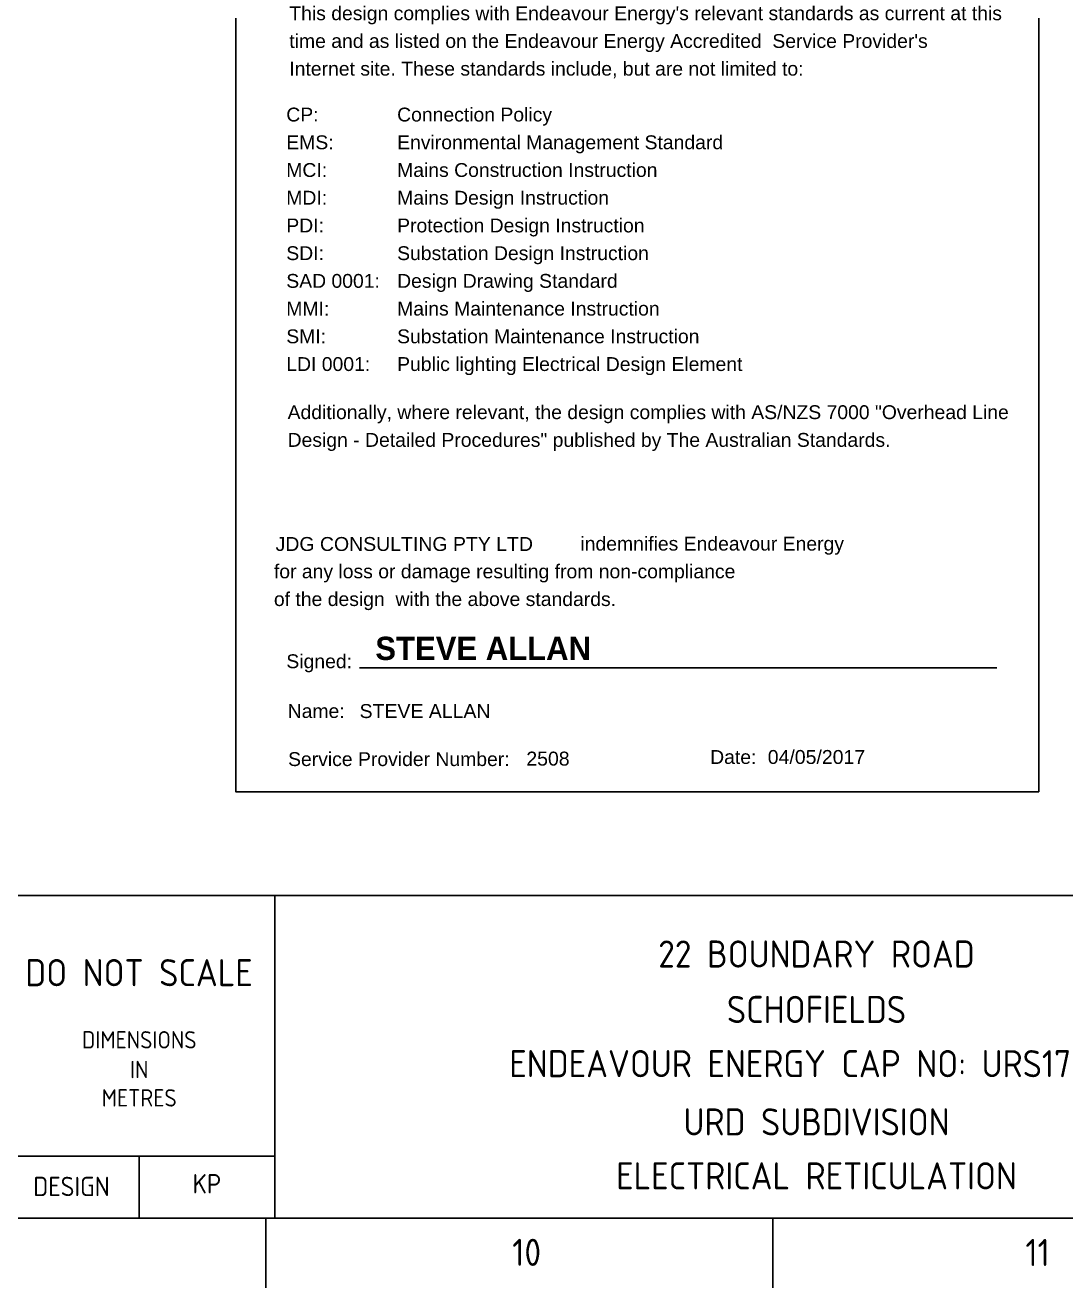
# Paper-space layout 'Sheet 2' of a CAD drawing. Header units: metres, sheet in millimetres. Extents: x -9 to 825, y -5 to 581.
# Drawn here: x 573.4 to 707.8, y -5.3 to 157.7 of the extents above; entities that cross this region are included whole.
import ezdxf
from ezdxf.enums import TextEntityAlignment as Align

# ---------------------------------------------------------------- set-up
doc = ezdxf.new("R2010")
doc.units = ezdxf.units.M
doc.layers.get('0').update_dxf_attribs({"color": 6})
doc.layers.add('Notes', color=7, linetype='Continuous')
doc.layers.add('SupportsUG_SP_EXT', color=7, linetype='Continuous')
doc.styles.add('Elec', font='romand__.ttf')
doc.styles.add('iecISOCP', font='isocp.shx')
doc.styles.get("Standard").update_dxf_attribs({"font": 'arial.ttf'})

# ---------------------------------------------------------------- blocks, each defined once
blk = doc.blocks.new('A1_FRAME_TITLE')
at = {"layer": 'Notes', "color": 3}
for p, q in [((614.37, 5.97), (614.37, 47.62)), ((579.37, 13.97), (614.37, 13.97))]:
    blk.add_line(p, q, dxfattribs=at)
at = {"layer": 'Notes', "color": 7}
blk.add_line((596.87, 5.97), (596.87, 13.97), dxfattribs=at)
at = {"layer": 'Notes', "linetype": 'Continuous'}
for p, q in [((613.21, 5.97), (613.21, -3.03)), ((678.72, 5.97), (678.72, -3.03))]:
    blk.add_line(p, q, dxfattribs=at)
at = {"layer": 'Notes', "color": 3, "linetype": 'Continuous', "flags": 128}
for points in [[(123.8, 47.62), (824.37, 47.62)], [(123.8, 5.97), (824.37, 5.97)]]:
    blk.add_lwpolyline(points, dxfattribs=at)
blk.add_attdef('DRAFT_NUM', (29.9, 23.29), '', height=2.5, rotation=90)
at = {"layer": 'Notes', "color": 7, "style": 'iecISOCP'}
for s, height, p in [('DIMENSIONS', 2.24, (596.87, 27.88)), ('IN', 2.24, (596.87, 24.04)), ('METRES', 2.24, (596.87, 20.38)), ('DESIGN', 2.5, (588.12, 8.81))]:
    blk.add_text(s, height=height, dxfattribs=at).set_placement(p, align=Align.CENTER)
for s, p in [('10', (645.06, -0.2)), ('11', (711.36, -0.22))]:
    blk.add_text(s, height=3.5, dxfattribs=at).set_placement(p)
at = {"layer": 'Notes', "insert": (596.84, 37.67), "char_height": 3.5, "width": 29.1, "attachment_point": 5, "style": 'iecISOCP'}
blk.add_mtext('DO NOT SCALE', dxfattribs=at)
at = {"layer": 'Notes', "color": 7, "style": 'iecISOCP', "flags": 8}
blk.add_attdef('VERSION_NO', text='', height=2.5, rotation=90, dxfattribs=at).set_placement((302.04, 43.81), align=Align.MIDDLE_CENTER)
at = {"layer": 'Notes', "color": 7, "style": 'iecISOCP'}
for tag, p in [('CAP_NO', (513.19, 43.46)), ('IE_NUM', (513.05, 37.81)), ('REF_No_1', (335.24, 32.31)), ('REF_1', (362.52, 32.31)), ('GEN_WO', (441.71, 31.76)), ('HV_SWITCH', (513.46, 32.16)), ('REF_No_2', (335.24, 26.31)), ('REF_2', (362.52, 26.31)), ('OH_WO', (441.71, 25.81)), ('UBD_REF', (513.05, 25.83)), ('REF_No_3', (335.24, 20.31)), ('REF_3', (362.52, 20.31)), ('UG_WO', (441.71, 20.05)), ('GIS_MAP_No', (513.05, 20.04)), ('REF_No_4', (335.24, 14.31)), ('REF_4', (362.52, 14.31)), ('SUB_WO', (441.71, 13.81)), ('HV_OP_DIAG', (513.33, 14.2)), ('LGA', (512.95, 7.78))]:
    blk.add_attdef(tag, p, '', height=2.5, dxfattribs=at)
at = {"layer": 'Notes', "style": 'iecISOCP'}
for tag, p in [('T1', (684.37, 39.47)), ('T2', (684.37, 34.35)), ('T3', (684.37, 28.92)), ('T4', (684.37, 23.66)), ('T5', (684.37, 18.23)), ('T6', (684.37, 12.97))]:
    blk.add_attdef(tag, text='', height=3.5, dxfattribs=at).set_placement(p, align=Align.CENTER)
at = {"layer": 'Notes', "color": 7, "style": 'iecISOCP'}
for tag, p in [('scale', (567.76, 33.27)), ('DRAWN', (567.76, 24.93)), ('DATE', (567.76, 16.88)), ('DESIGN', (605.62, 9.15)), ('CHD', (567.76, 8.37))]:
    blk.add_attdef(tag, text='', height=2.5, dxfattribs=at).set_placement(p, align=Align.CENTER)
at = {"layer": 'Notes', "color": 4, "style": 'iecISOCP'}
blk.add_attdef('NUM', text='', height=7, dxfattribs=at).set_placement((792.37, 20.12), align=Align.MIDDLE_CENTER)
at = {"layer": 'Notes', "color": 1, "style": 'iecISOCP'}
blk.add_attdef('REV', text='', height=5, dxfattribs=at).set_placement((820.05, 17.1), align=Align.CENTER)
at = {"layer": 'Notes', "color": 7, "style": 'iecISOCP'}
for tag, p in [('NS', (790.71, 8.12)), ('SHTS', (805.41, 8.12))]:
    blk.add_attdef(tag, text='', height=2.5, dxfattribs=at).set_placement(p, align=Align.MIDDLE)
at = {"layer": 'Notes', "style": 'iecISOCP'}
blk.add_attdef('ExportID', (9.08, 2.39), '', height=2.5, dxfattribs=at)
at = {"layer": 'Notes', "style": 'iecISOCP', "flags": 1}
for tag, p in [('ProjectType', (14.17, -26.8)), ('ProjectNumber', (23.56, -26.82)), ('DrawingNumber', (35.51, -26.8)), ('ProjectDescription', (47.56, -26.83)), ('ExportDate', (60.28, -26.79)), ('ExportUserName', (69.15, -26.8)), ('DesignerCompanyName', (81.48, -26.79)), ('ExportAreaOfInterest', (97.1, -26.81)), ('GIS_SUCCESS', (112, -26.78)), ('CAD_SUCCESS', (121.79, -26.78)), ('DEPOTCODE', (132.11, -26.88)), ('ExportCategories', (140.08, -26.8)), ('Comments', (154.38, -26.88))]:
    blk.add_attdef(tag, p, '', height=1, dxfattribs=at)
blk = doc.blocks.new('NOTE_DESIGN-COMPLIANCE')
blk.add_line((16, 16.01), (98.33, 16.01))
blk.add_lwpolyline([(0, 113.3), (103.74, 113.3), (103.74, 0), (0, 0)], close=True)
at = {"color": 7, "lineweight": -3, "style": 'Elec'}
blk.add_text('DESIGN COMPLIANCE AND INDEMNITY', height=3.5, dxfattribs=at).set_placement((2.6, 106.13), align=Align.BOTTOM_LEFT)
at = {"color": 7, "lineweight": -3}
for s, p in [('Signed:', (6.54, 17.75)), ('Name:', (6.71, 11.32)), ('Service Provider Number:', (6.76, 5.11)), ('Date: ', (61.29, 5.38))]:
    blk.add_text(s, height=1.79, dxfattribs=at).set_placement(p, align=Align.TOP_LEFT)
at = {"color": 7, "lineweight": -3, "char_height": 1.79, "line_spacing_factor": 1.2}
for s, insert, attachment_point in [("This design complies with Endeavour Energy's relevant standards as current at this \\Ptime and as listed on the Endeavour Energy Accredited  Service Provider's\\PInternet site. These standards include, but are not limited to:", (6.92, 92.16), 7), ('CP:^I^IConnection Policy\\PEMS:^I^IEnvironmental Management Standard\\PMCI:^I^IMains Construction Instruction\\PMDI:^I^IMains Design Instruction\\PPDI:^I^IProtection Design Instruction\\PSDI:^I^ISubstation Design Instruction\\PSAD 0001:^IDesign Drawing Standard\\PMMI:^I^IMains Maintenance Instruction\\PSMI:^I^ISubstation Maintenance Instruction\\PLDI 0001:^IPublic lighting Electrical Design Element ', (6.53, 88.36), 1), ('\\PAdditionally, where relevant, the design complies with AS/NZS 7000 "Overhead Line\\PDesign - Detailed Procedures" published by The Australian Standards.', (6.7, 53.5), 1), ('                                                         indemnifies Endeavour Energy \\Pfor any loss or damage resulting from non-compliance \\Pof the design  with the above standards.', (4.93, 32.94), 1)]:
    blk.add_mtext(s, dxfattribs=dict(at, insert=insert, attachment_point=attachment_point))
at = {"ltscale": 0.5}
for tag, p in [('COMPANYNAME', (5.15, 31.1)), ('NAME', (16, 9.52)), ('SPN', (37.54, 3.38)), ('DATE', (68.73, 3.59))]:
    blk.add_attdef(tag, p, '', height=1.8, dxfattribs=at)

psp = doc.layouts.new('Sheet 2')

# ---------------------------------------------------------------- block references
at = {"layer": 'Notes'}
psp.add_blockref('NOTE_DESIGN-COMPLIANCE', (600.6, 58.72), dxfattribs=at).add_auto_attribs({'COMPANYNAME': 'JDG CONSULTING PTY LTD', 'NAME': 'STEVE ALLAN', 'SPN': '2508', 'DATE': '04/05/2017'})
at = {"layer": 'SupportsUG_SP_EXT'}
ref = psp.add_blockref('A1_FRAME_TITLE', (-8.74, -2.32), dxfattribs=at)
ref.add_attrib('T1', '22 BOUNDARY ROAD', dxfattribs={"layer": 'Notes', "height": 3.5, "style": 'iecISOCP'}).set_placement((675.63, 36.01), align=Align.CENTER)
ref.add_attrib('T2', 'SCHOFIELDS', dxfattribs={"layer": 'Notes', "height": 3.5, "style": 'iecISOCP'}).set_placement((675.63, 28.85), align=Align.CENTER)
ref.add_attrib('T3', 'ENDEAVOUR ENERGY CAP NO: URS17697', dxfattribs={"layer": 'Notes', "height": 3.5, "style": 'iecISOCP'}).set_placement((675.63, 21.85), align=Align.CENTER)
ref.add_attrib('T4', 'URD SUBDIVISION', dxfattribs={"layer": 'Notes', "height": 3.5, "style": 'iecISOCP'}).set_placement((675.63, 14.33), align=Align.CENTER)
ref.add_attrib('T5', 'ELECTRICAL RETICULATION', dxfattribs={"layer": 'Notes', "height": 3.5, "style": 'iecISOCP'}).set_placement((675.63, 7.36), align=Align.CENTER)
ref.add_attrib('DESIGN', 'KP', dxfattribs={"layer": 'Notes', "color": 7, "height": 2.5, "style": 'iecISOCP'}).set_placement((596.87, 6.84), align=Align.CENTER)

# ---------------------------------------------------------------- texts
at = {"layer": 'Notes', "color": 5, "lineweight": -3, "insert": (618.63, 78.74), "char_height": 3, "width": 45.8953, "attachment_point": 1, "line_spacing_factor": 1.2}
psp.add_mtext('{\\fFreestyle Script|b1|i0|c0|p66;STEVE ALLAN}', dxfattribs=at)

doc.saveas('drawing.dxf')
